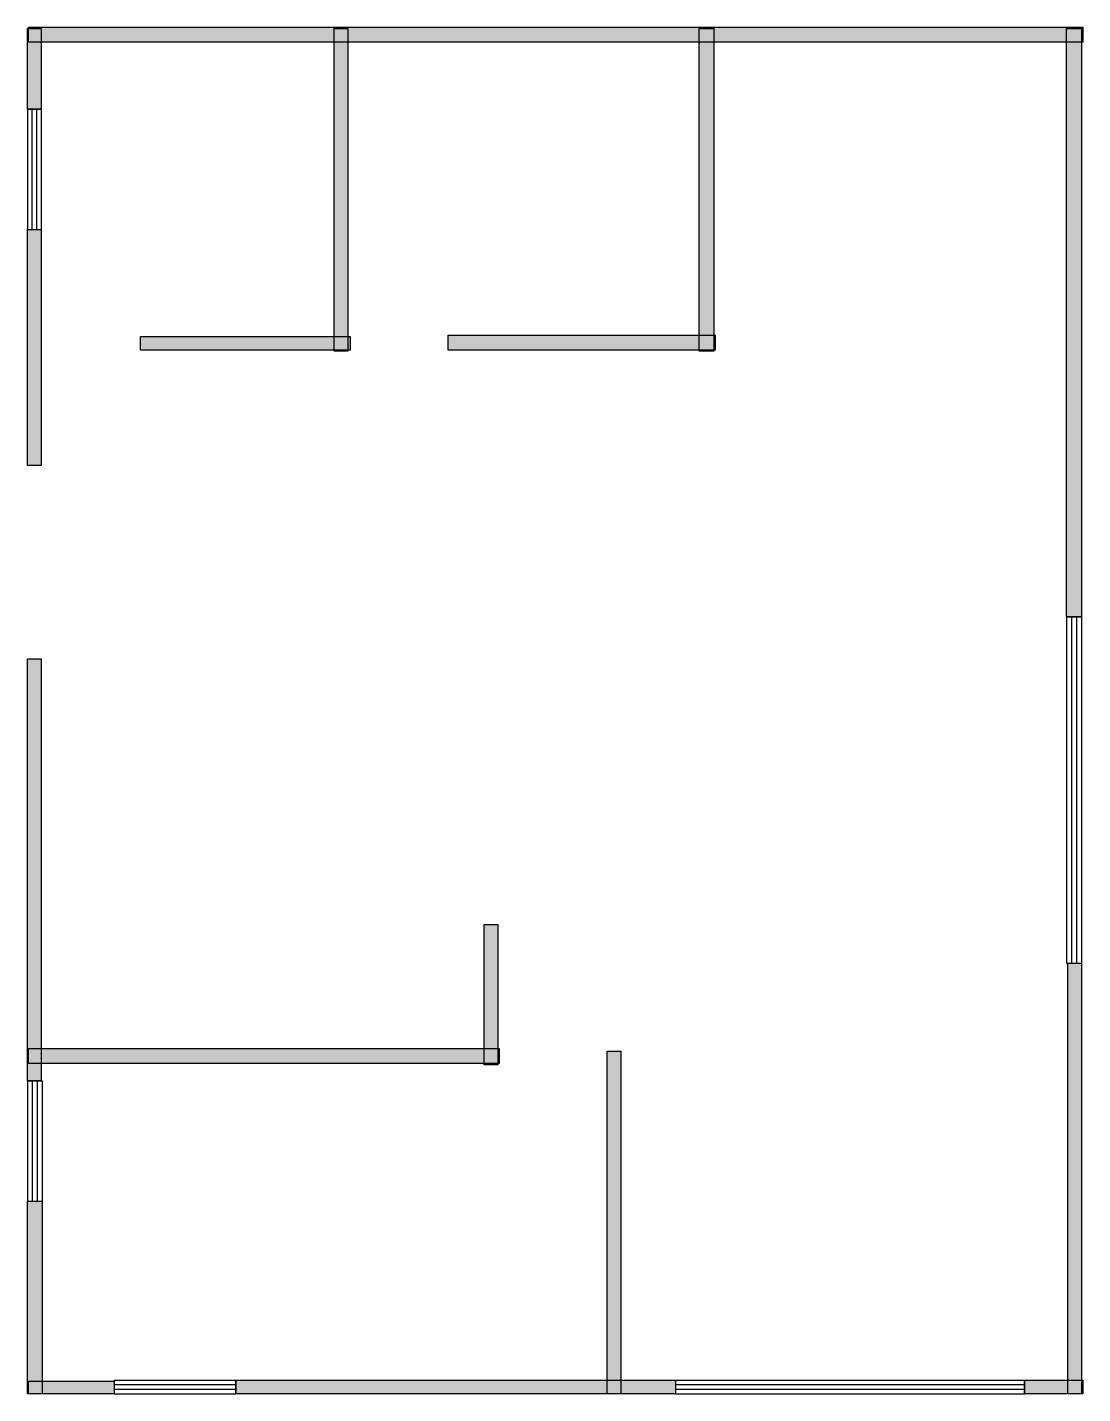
# Model space of a CAD drawing. Header units: centimetres. Extents: x 1 to 1160, y 0 to 1501.
import ezdxf

# ---------------------------------------------------------------- set-up
doc = ezdxf.new("R2010")
doc.units = ezdxf.units.CM
doc.layers.add('WALL', color=7, linetype='Continuous')
doc.layers.add('WINDOW', color=5, linetype='Continuous')

msp = doc.modelspace()

# ---------------------------------------------------------------- hatches: boundary and pattern name
at = {"layer": 'WALL'}
h = msp.add_hatch(color=256, dxfattribs=at)
h.dxf.hatch_style = 1
h.paths.add_polyline_path([(2.7, 1501.4), (1160.5, 1501.4), (1160.5, 1485), (2.7, 1485)])
h = msp.add_hatch(color=256, dxfattribs=at)
h.dxf.hatch_style = 1
h.paths.add_polyline_path([(1.4, 1500), (16.4, 1500), (16.4, 1411.4), (1.4, 1411.4)])
h = msp.add_hatch(color=256, dxfattribs=at)
h.dxf.hatch_style = 1
h.paths.add_polyline_path([(338.2, 1500), (353.2, 1500), (353.2, 1145.5), (338.2, 1145.5)])
h = msp.add_hatch(color=256, dxfattribs=at)
h.dxf.hatch_style = 1
h.paths.add_polyline_path([(739.1, 1500), (755.5, 1500), (755.5, 1145.5), (739.1, 1145.5)])
h = msp.add_hatch(color=256, dxfattribs=at)
h.dxf.hatch_style = 1
h.paths.add_polyline_path([(1142.7, 1500), (1159.1, 1500), (1159.1, 853.6), (1142.7, 853.6)])
h = msp.add_hatch(color=256, dxfattribs=at)
h.dxf.hatch_style = 1
h.paths.add_polyline_path([(1.4, 1279.1), (16.4, 1279.1), (16.4, 1020), (1.4, 1020)])
h = msp.add_hatch(color=256, dxfattribs=at)
h.dxf.hatch_style = 1
h.paths.add_polyline_path([(125.5, 1161.8), (355.9, 1161.8), (355.9, 1146.8), (125.5, 1146.8)])
h = msp.add_hatch(color=256, dxfattribs=at)
h.dxf.hatch_style = 1
h.paths.add_polyline_path([(463.6, 1163.2), (756.8, 1163.2), (756.8, 1146.8), (463.6, 1146.8)])
h = msp.add_hatch(color=256, dxfattribs=at)
h.dxf.hatch_style = 1
h.paths.add_polyline_path([(1.4, 807.3), (16.4, 807.3), (16.4, 343.6), (1.4, 343.6)])
h = msp.add_hatch(color=256, dxfattribs=at)
h.dxf.hatch_style = 1
h.paths.add_polyline_path([(503.2, 515.5), (518.2, 515.5), (518.2, 361.4), (503.2, 361.4)])
h = msp.add_hatch(color=256, dxfattribs=at)
h.dxf.hatch_style = 1
h.paths.add_polyline_path([(1144.1, 473.2), (1159.1, 473.2), (1159.1, 0), (1144.1, 0)])
h = msp.add_hatch(color=256, dxfattribs=at)
h.dxf.hatch_style = 1
h.paths.add_polyline_path([(2.7, 379.1), (519.5, 379.1), (519.5, 362.7), (2.7, 362.7)])
h = msp.add_hatch(color=256, dxfattribs=at)
h.dxf.hatch_style = 1
h.paths.add_polyline_path([(638.2, 376.4), (653.2, 376.4), (653.2, 0), (638.2, 0)])
h = msp.add_hatch(color=256, dxfattribs=at)
h.dxf.hatch_style = 1
h.paths.add_polyline_path([(1.4, 211.4), (17.7, 211.4), (17.7, 0), (1.4, 0)])
h = msp.add_hatch(color=256, dxfattribs=at)
h.dxf.hatch_style = 1
h.paths.add_polyline_path([(2.7, 13.6), (96.8, 13.6), (96.8, 0), (2.7, 0)])
h = msp.add_hatch(color=256, dxfattribs=at)
h.dxf.hatch_style = 1
h.paths.add_polyline_path([(230.5, 15), (713.2, 15), (713.2, 0), (230.5, 0)])
h = msp.add_hatch(color=256, dxfattribs=at)
h.dxf.hatch_style = 1
h.paths.add_polyline_path([(1096.4, 15), (1160.5, 15), (1160.5, 0), (1096.4, 0)])

# ---------------------------------------------------------------- linework, layer by layer
for points in [[(2.7, 1501.4), (1160.5, 1501.4), (1160.5, 1485), (2.7, 1485)], [(1.4, 1500), (16.4, 1500), (16.4, 1411.4), (1.4, 1411.4)], [(338.2, 1500), (353.2, 1500), (353.2, 1145.5), (338.2, 1145.5)], [(739.1, 1500), (755.5, 1500), (755.5, 1145.5), (739.1, 1145.5)], [(1142.7, 1500), (1159.1, 1500), (1159.1, 853.6), (1142.7, 853.6)], [(1.4, 1279.1), (16.4, 1279.1), (16.4, 1020), (1.4, 1020)], [(125.5, 1161.8), (355.9, 1161.8), (355.9, 1146.8), (125.5, 1146.8)], [(463.6, 1163.2), (756.8, 1163.2), (756.8, 1146.8), (463.6, 1146.8)], [(1.4, 807.3), (16.4, 807.3), (16.4, 343.6), (1.4, 343.6)], [(503.2, 515.5), (518.2, 515.5), (518.2, 361.4), (503.2, 361.4)], [(1144.1, 473.2), (1159.1, 473.2), (1159.1, 0), (1144.1, 0)], [(2.7, 379.1), (519.5, 379.1), (519.5, 362.7), (2.7, 362.7)], [(638.2, 376.4), (653.2, 376.4), (653.2, 0), (638.2, 0)], [(1.4, 211.4), (17.7, 211.4), (17.7, 0), (1.4, 0)], [(2.7, 13.6), (96.8, 13.6), (96.8, 0), (2.7, 0)], [(230.5, 15), (713.2, 15), (713.2, 0), (230.5, 0)], [(1096.4, 15), (1160.5, 15), (1160.5, 0), (1096.4, 0)]]:
    msp.add_lwpolyline(points, close=True, dxfattribs=at)
at = {"layer": 'WINDOW'}
for p, q in [((1.4, 1411.4), (1.4, 1279.1)), ((1.4, 1411.4), (16.4, 1411.4)), ((6.4, 1411.4), (6.4, 1279.1)), ((11.4, 1411.4), (11.4, 1279.1)), ((16.4, 1411.4), (16.4, 1279.1)), ((1.4, 1279.1), (16.4, 1279.1)), ((1142.7, 853.6), (1142.7, 473.2)), ((1142.7, 853.6), (1159.1, 853.6)), ((1148.2, 853.6), (1148.2, 473.2)), ((1153.6, 853.6), (1153.6, 473.2)), ((1159.1, 853.6), (1159.1, 473.2)), ((1142.7, 473.2), (1159.1, 473.2)), ((1.4, 343.6), (1.4, 211.4)), ((1.4, 343.6), (17.7, 343.6)), ((6.8, 343.6), (6.8, 211.4)), ((12.3, 343.6), (12.3, 211.4)), ((17.7, 343.6), (17.7, 211.4)), ((1.4, 211.4), (17.7, 211.4)), ((96.8, 15), (230.5, 15)), ((96.8, 15), (96.8, 0)), ((96.8, 10), (230.5, 10)), ((96.8, 5), (230.5, 5)), ((96.8, 0), (230.5, 0)), ((230.5, 15), (230.5, 0)), ((713.2, 15), (1096.4, 15)), ((713.2, 15), (713.2, 0)), ((713.2, 10), (1096.4, 10)), ((713.2, 5), (1096.4, 5)), ((713.2, 0), (1096.4, 0)), ((1096.4, 15), (1096.4, 0))]:
    msp.add_line(p, q, dxfattribs=at)

doc.saveas('drawing.dxf')
